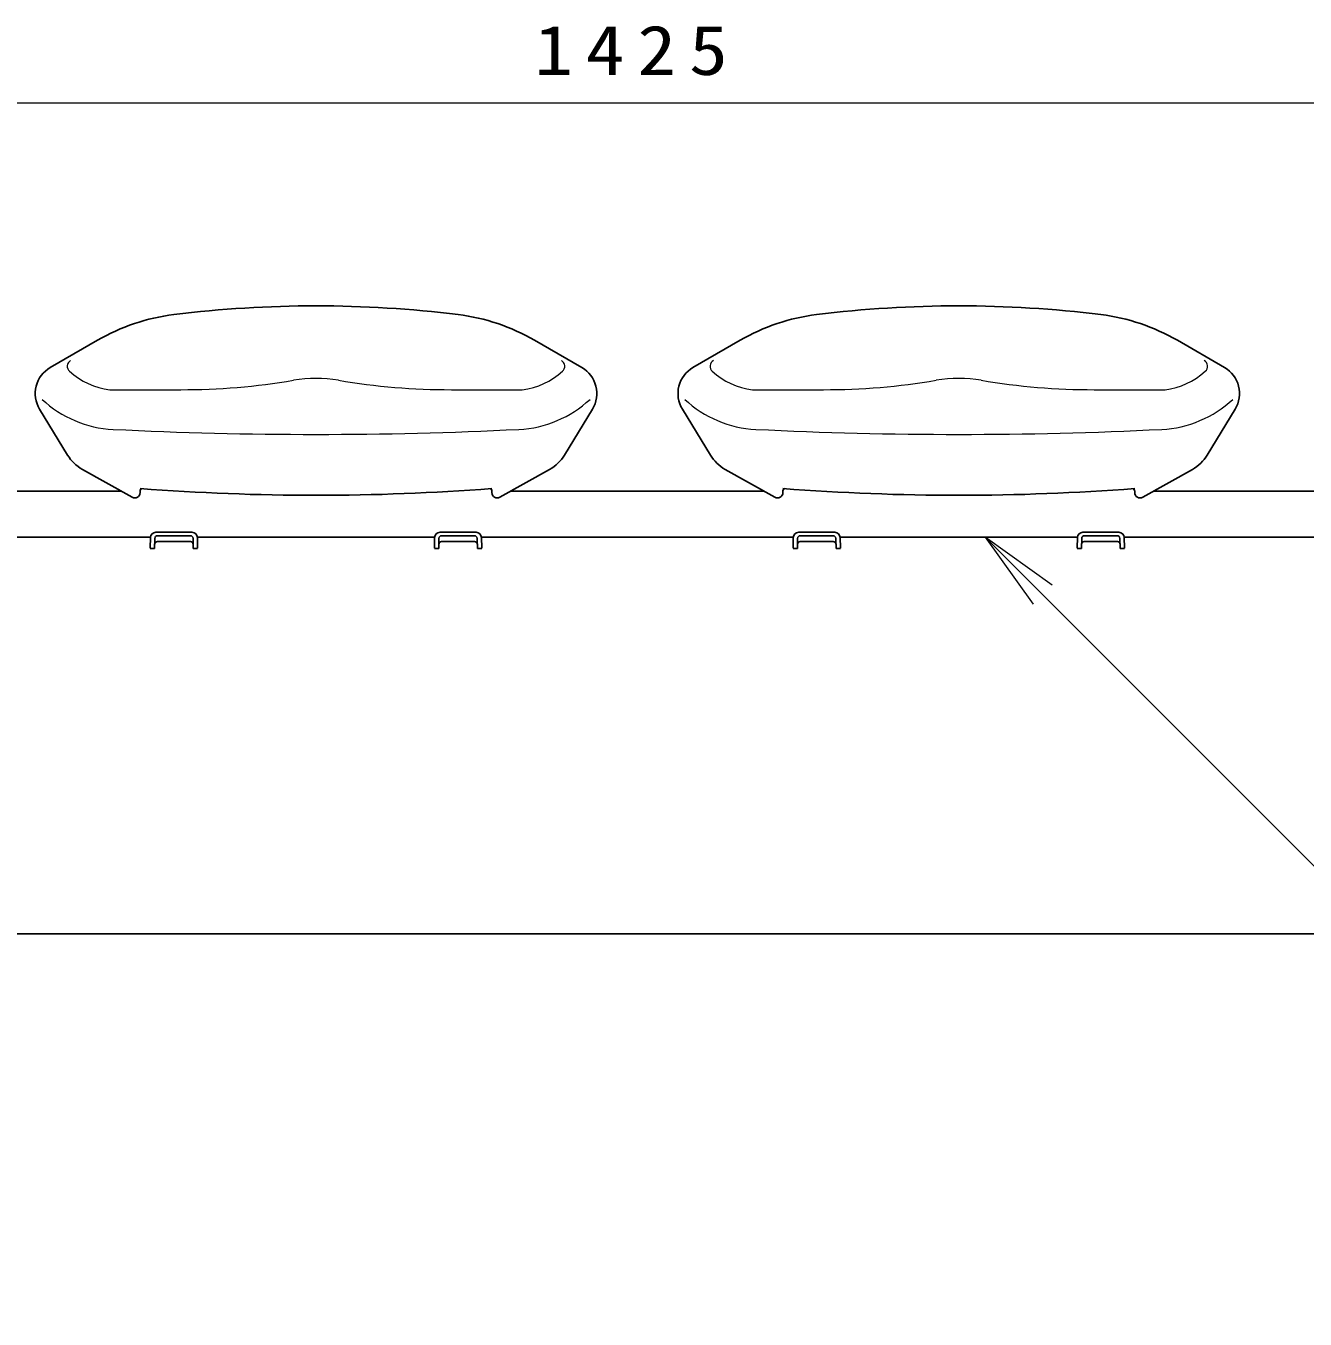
# Model space of a CAD drawing. Units: millimetres on the paper, scale 1:20. Extents: x -365 to 12, y -38 to 257.
# Drawn here: x -285.27 to -238, y 92.32 to 140.1 of the extents above; entities that cross this region are included whole.
import ezdxf

# ---------------------------------------------------------------- set-up
doc = ezdxf.new("R2010")
doc.units = ezdxf.units.MM
doc.layers.add('LY_1', color=7, linetype='Continuous', lineweight=25)
doc.styles.add('ＭＳ ゴシック', font='')
doc.styles.get('ＭＳ ゴシック').set_extended_font_data('MS Gothic')

# ---------------------------------------------------------------- blocks, each defined once
blk = doc.blocks.new('open_arrow')
at = {"color": 0, "linetype": 'Continuous', "lineweight": -2}
blk.add_lwpolyline([(7.5, 1.25), (0, 0), (7.5, -1.25)], dxfattribs=at)

msp = doc.modelspace()

# ---------------------------------------------------------------- linework, layer by layer
at = {"layer": 'LY_1', "lineweight": 13}
for p, q in [((-298.298, 137.26), (-227.048, 137.26)), ((-282.17, 126.66), (-279.548, 126.66)), ((-269.548, 126.66), (-266.926, 126.66)), ((-258.42, 126.66), (-255.798, 126.66)), ((-245.798, 126.66), (-243.176, 126.66)), ((-249.823, 121.21), (-220.935, 92.323))]:
    msp.add_line(p, q, dxfattribs=at)
at = {"layer": 'LY_1'}
for p, q in [((-284.369, 127.48), (-282.625, 128.487)), ((-266.471, 128.487), (-264.727, 127.48)), ((-260.619, 127.48), (-258.875, 128.487)), ((-242.721, 128.487), (-240.977, 127.48)), ((-283.727, 124.246), (-284.762, 125.944)), ((-265.369, 124.246), (-264.335, 125.944)), ((-259.977, 124.246), (-261.011, 125.944)), ((-241.619, 124.246), (-240.585, 125.944)), ((-283.181, 123.718), (-281.343, 122.686)), ((-265.915, 123.718), (-267.753, 122.686)), ((-259.431, 123.718), (-257.593, 122.686)), ((-242.165, 123.718), (-244.003, 122.686)), ((-291.103, 122.91), (-281.743, 122.91)), ((-281.048, 122.91), (-281.048, 122.859)), ((-268.048, 122.91), (-268.048, 122.859)), ((-267.353, 122.91), (-257.993, 122.91)), ((-257.298, 122.91), (-257.298, 122.859)), ((-244.298, 122.91), (-244.298, 122.859)), ((-243.603, 122.91), (-234.243, 122.91)), ((-280.463, 121.393), (-279.133, 121.393)), ((-268.635, 121.393), (-269.966, 121.393)), ((-256.713, 121.393), (-255.383, 121.393)), ((-244.885, 121.393), (-246.216, 121.393)), ((-292.186, 121.21), (-280.663, 121.21)), ((-280.673, 120.804), (-280.663, 121.21)), ((-280.513, 120.8), (-280.504, 121.169)), ((-280.409, 121.05), (-279.187, 121.05)), ((-280.404, 121.267), (-279.192, 121.267)), ((-279.083, 120.8), (-279.092, 121.169)), ((-278.933, 121.21), (-270.165, 121.21)), ((-278.923, 120.804), (-278.933, 121.21)), ((-270.175, 120.804), (-270.165, 121.21)), ((-270.016, 120.8), (-270.006, 121.169)), ((-268.689, 121.05), (-269.912, 121.05)), ((-268.695, 121.267), (-269.906, 121.267)), ((-268.586, 120.8), (-268.595, 121.169)), ((-268.426, 120.804), (-268.436, 121.21)), ((-268.436, 121.21), (-256.913, 121.21)), ((-256.923, 120.804), (-256.913, 121.21)), ((-256.763, 120.8), (-256.754, 121.169)), ((-256.659, 121.05), (-255.437, 121.05)), ((-256.654, 121.267), (-255.442, 121.267)), ((-255.333, 120.8), (-255.342, 121.169)), ((-255.183, 121.21), (-246.415, 121.21)), ((-255.173, 120.804), (-255.183, 121.21)), ((-246.425, 120.804), (-246.415, 121.21)), ((-246.266, 120.8), (-246.256, 121.169)), ((-244.939, 121.05), (-246.162, 121.05)), ((-244.945, 121.267), (-246.156, 121.267)), ((-244.836, 120.8), (-244.845, 121.169)), ((-244.676, 120.804), (-244.686, 121.21)), ((-244.686, 121.21), (-233.163, 121.21)), ((-280.673, 120.8), (-280.513, 120.8)), ((-278.923, 120.8), (-279.083, 120.8)), ((-270.176, 120.8), (-270.015, 120.8)), ((-268.426, 120.8), (-268.586, 120.8)), ((-256.923, 120.8), (-256.763, 120.8)), ((-255.173, 120.8), (-255.333, 120.8)), ((-246.426, 120.8), (-246.265, 120.8)), ((-244.676, 120.8), (-244.836, 120.8)), ((-294.548, 106.56), (-216.673, 106.56))]:
    msp.add_line(p, q, dxfattribs=at)
for centre, radius, start, end in [((-274.548, 87.26), 42.5, 82.8982, 97.1018), ((-250.798, 87.26), 42.5, 82.8982, 97.1018), ((-278.875, 121.992), 7.5, 97.1018, 120), ((-270.221, 121.992), 7.5, 60, 82.8982), ((-255.125, 121.992), 7.5, 97.1018, 120), ((-246.471, 121.992), 7.5, 60, 82.8982), ((-283.815, 126.52), 1.108, 119.9999, 211.3371), ((-265.281, 126.52), 1.108, 328.6628, 60), ((-260.065, 126.52), 1.108, 119.9999, 211.3371), ((-241.531, 126.52), 1.108, 328.6628, 60), ((-282.446, 125.026), 1.5, 211.3371, 240.6728), ((-266.65, 125.026), 1.5, 299.3272, 328.6629), ((-258.696, 125.026), 1.5, 211.3371, 240.6728), ((-242.9, 125.026), 1.5, 299.3272, 328.6629), ((-281.246, 122.859), 0.198, 240.6733, 0), ((-274.548, 207.385), 84.625, 265.59479, 274.40519), ((-280.948, 122.91), 0.1, 108.597, 180), ((-268.148, 122.91), 0.1, 0, 71.403), ((-267.85, 122.859), 0.198, 180, 299.3268), ((-257.496, 122.859), 0.198, 240.6733, 0), ((-250.798, 207.385), 84.625, 265.59479, 274.40519), ((-257.198, 122.91), 0.1, 108.597, 180), ((-244.398, 122.91), 0.1, 0, 71.403), ((-244.1, 122.859), 0.198, 180, 299.3268), ((-280.463, 121.193), 0.2, 90, 178.5613), ((-279.133, 121.193), 0.2, 1.4387, 90), ((-269.966, 121.193), 0.2, 90, 178.5613), ((-268.635, 121.193), 0.2, 1.4387, 90), ((-256.713, 121.193), 0.2, 90, 178.5613), ((-255.383, 121.193), 0.2, 1.4387, 90), ((-246.216, 121.193), 0.2, 90, 178.5613), ((-244.885, 121.193), 0.2, 1.4387, 90), ((-280.409, 120.95), 0.1, 90, 178.5613), ((-280.404, 121.167), 0.1, 90, 178.5613), ((-279.192, 121.167), 0.1, 1.4387, 90), ((-279.187, 120.95), 0.1, 1.4388, 90), ((-269.912, 120.95), 0.1, 90, 178.5612), ((-269.906, 121.167), 0.1, 90, 178.5613), ((-268.695, 121.167), 0.1, 1.4387, 90), ((-268.689, 120.95), 0.1, 1.4387, 90), ((-256.659, 120.95), 0.1, 90, 178.5613), ((-256.654, 121.167), 0.1, 90, 178.5613), ((-255.442, 121.167), 0.1, 1.4387, 90), ((-255.437, 120.95), 0.1, 1.4388, 90), ((-246.162, 120.95), 0.1, 90, 178.5612), ((-246.156, 121.167), 0.1, 90, 178.5613), ((-244.945, 121.167), 0.1, 1.4387, 90), ((-244.939, 120.95), 0.1, 1.4387, 90)]:
    msp.add_arc(centre, radius, start, end, dxfattribs=at)
at = {"layer": 'LY_1', "lineweight": 13}
for centre, radius, start, end in [((-283.49, 127.526), 0.25, 120, 227.7801), ((-265.607, 127.526), 0.25, 312.2201, 60.0001), ((-259.74, 127.526), 0.25, 120, 227.7801), ((-241.857, 127.526), 0.25, 312.2201, 60.0001), ((-281.843, 129.34), 2.7, 227.78, 263.047), ((-267.253, 129.34), 2.7, 276.953, 312.22), ((-258.093, 129.34), 2.7, 227.78, 263.047), ((-243.503, 129.34), 2.7, 276.953, 312.22), ((-279.548, 151.723), 25.062, 270, 279.5739), ((-274.548, 122.079), 5, 80.4261, 99.5739), ((-269.548, 151.723), 25.062, 260.426, 270), ((-255.798, 151.723), 25.062, 270, 279.5739), ((-250.798, 122.079), 5, 80.4261, 99.5739), ((-245.798, 151.723), 25.062, 260.426, 270), ((-281.843, 129.34), 4.15, 227.0085, 267.1708), ((-267.253, 129.34), 4.15, 272.8292, 312.9914), ((-258.093, 129.34), 4.15, 227.0085, 267.1708), ((-243.503, 129.34), 4.15, 272.8292, 312.9914), ((-274.548, 276.96), 151.95, 267.17081, 272.82917), ((-250.798, 276.96), 151.95, 267.17081, 272.82917)]:
    msp.add_arc(centre, radius, start, end, dxfattribs=at)

# ---------------------------------------------------------------- block references
at = {"layer": 'LY_1', "lineweight": 13, "xscale": 0.4, "yscale": 0.4, "rotation": 315}
msp.add_blockref('open_arrow', (-249.823, 121.21), dxfattribs=at)

# ---------------------------------------------------------------- texts
at = {"layer": 'LY_1', "insert": (-262.673, 138.26), "char_height": 1.833, "attachment_point": 8, "style": 'ＭＳ ゴシック'}
msp.add_mtext('\\T1.33;\\W1.15;1425', dxfattribs=at)

doc.saveas('drawing.dxf')
